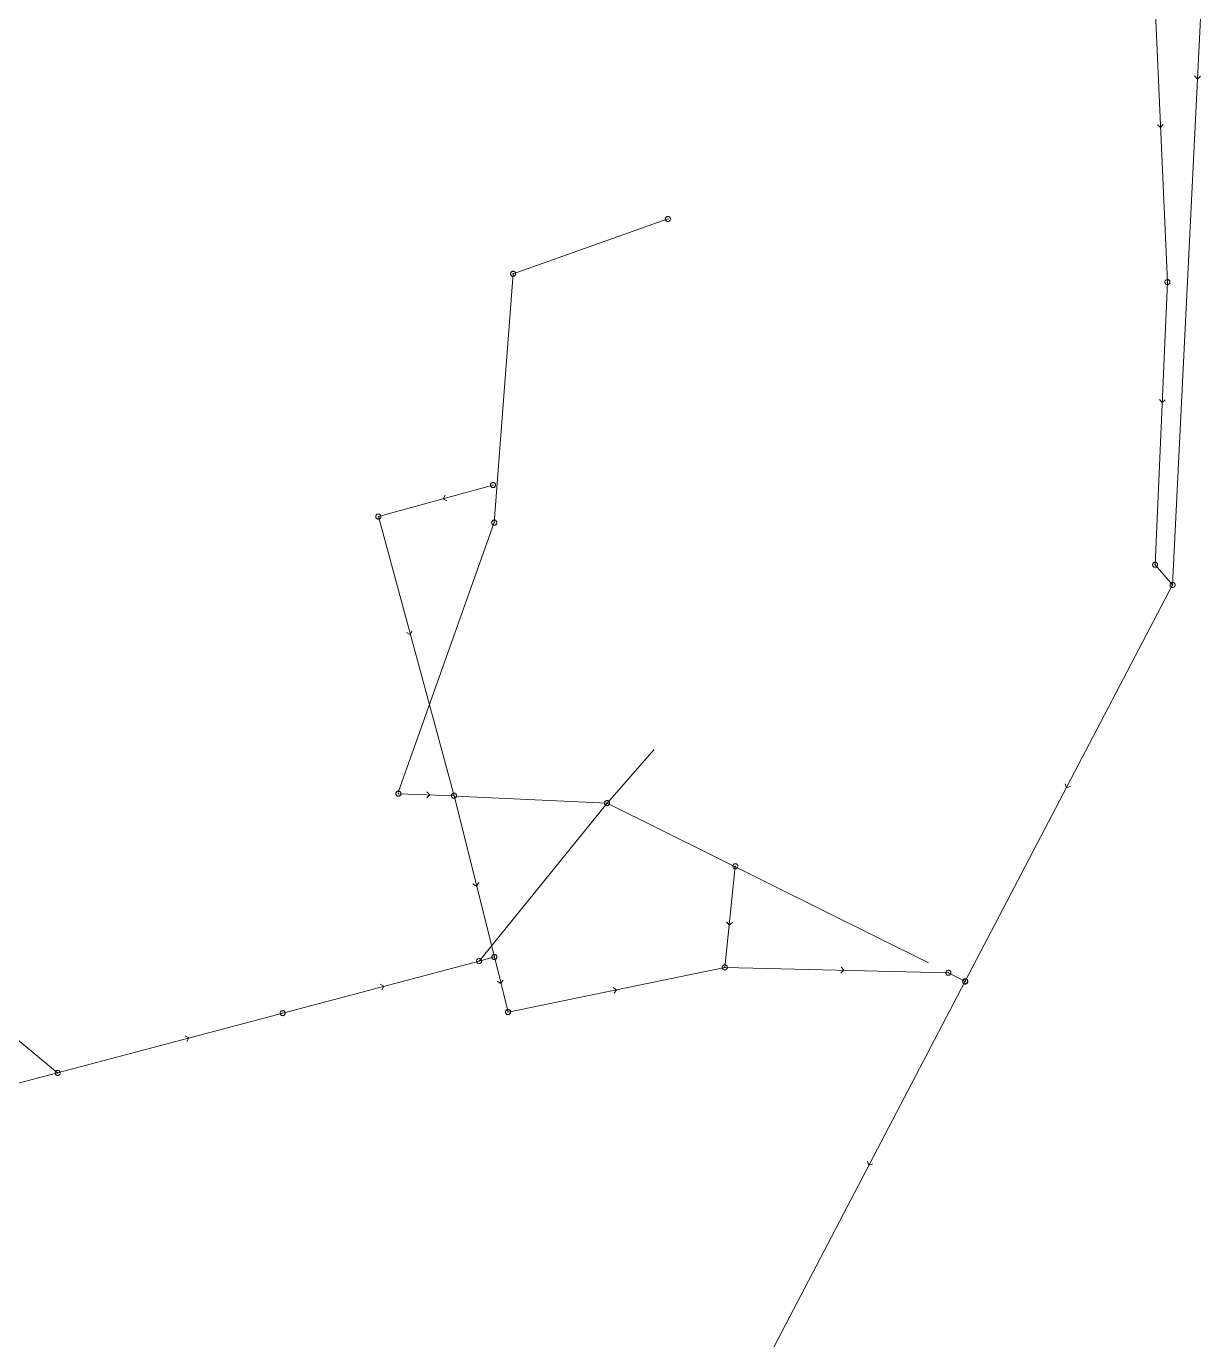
# Model space of a CAD drawing. Header units: metres. Extents: x 25504150 to 25508618, y 6694193 to 6702753.
# Drawn here: x 25506529.6 to 25506742.9, y 6698607.2 to 6698844.7 of the extents above; entities that cross this region are included whole.
import ezdxf

# ---------------------------------------------------------------- set-up
doc = ezdxf.new("R2010")
doc.units = ezdxf.units.M
for name, pattern in [('Sewer_node', [0]), ('Viemariputket', [0]), ('Viemarivarusteet', [0])]:
    doc.linetypes.add(name, pattern=pattern)
for name, color, linetype, lineweight in [('Sewer_node', 7, 'Sewer_node', 0), ('Viemariputket', 7, 'Viemariputket', 0), ('Viemarivarusteet', 7, 'Viemarivarusteet', 0)]:
    doc.layers.add(name, color=color, linetype=linetype, lineweight=lineweight)

msp = doc.modelspace()

# ---------------------------------------------------------------- linework, layer by layer
at = {"layer": 'Sewer_node', "color": 46, "linetype": 'Continuous', "true_color": 0x7f5f00, "flags": 128}
for points in [[(25506740.86, 6698835.69), (25506741.37, 6698835.14), (25506741.92, 6698835.64)], [(25506734.12, 6698826.86), (25506734.68, 6698826.36), (25506735.18, 6698826.91)], [(25506734.48, 6698777.17), (25506734.99, 6698776.62), (25506735.53, 6698777.12)], [(25506605.39, 6698759.9), (25506605.02, 6698759.24), (25506605.67, 6698758.87)], [(25506598.4, 6698735.08), (25506599.05, 6698734.71), (25506599.42, 6698735.36)], [(25506717.42, 6698707.67), (25506717.66, 6698706.96), (25506718.37, 6698707.19)], [(25506602.02, 6698705.18), (25506602.57, 6698705.7), (25506602.06, 6698706.24)], [(25506610.39, 6698689.58), (25506611.04, 6698689.21), (25506611.42, 6698689.84)], [(25506656.23, 6698682.72), (25506656.71, 6698682.15), (25506657.29, 6698682.62)], [(25506676.92, 6698673.45), (25506677.46, 6698673.97), (25506676.95, 6698674.51)], [(25506593.92, 6698670.42), (25506594.27, 6698671.08), (25506593.62, 6698671.44)], [(25506614.8, 6698671.95), (25506615.45, 6698671.58), (25506615.83, 6698672.21)], [(25506635.94, 6698669.82), (25506636.34, 6698670.45), (25506635.72, 6698670.86)], [(25506558.66, 6698661.1), (25506559.01, 6698661.76), (25506558.36, 6698662.12)], [(25506681.73, 6698639.44), (25506681.97, 6698638.73), (25506682.67, 6698638.96)]]:
    msp.add_lwpolyline(points, dxfattribs=at)
at = {"layer": 'Sewer_node', "color": 252, "linetype": 'Continuous', "lineweight": 9, "true_color": 0x848484, "flags": 128}
for points, elevation in [([(25506646.08, 6698809.84), (25506646.07, 6698809.91), (25506646.06, 6698809.98), (25506646.03, 6698810.05), (25506645.99, 6698810.11), (25506645.95, 6698810.17), (25506645.89, 6698810.21), (25506645.83, 6698810.25), (25506645.76, 6698810.28), (25506645.69, 6698810.29), (25506645.62, 6698810.3), (25506645.55, 6698810.29), (25506645.48, 6698810.28), (25506645.41, 6698810.25), (25506645.35, 6698810.21), (25506645.29, 6698810.17), (25506645.25, 6698810.11), (25506645.21, 6698810.05), (25506645.18, 6698809.98), (25506645.17, 6698809.91), (25506645.16, 6698809.84), (25506645.17, 6698809.77), (25506645.18, 6698809.7), (25506645.21, 6698809.63), (25506645.25, 6698809.57), (25506645.29, 6698809.51), (25506645.35, 6698809.47), (25506645.41, 6698809.43), (25506645.48, 6698809.4), (25506645.55, 6698809.39), (25506645.62, 6698809.38), (25506645.69, 6698809.39), (25506645.76, 6698809.4), (25506645.83, 6698809.43), (25506645.89, 6698809.47), (25506645.95, 6698809.51), (25506645.99, 6698809.57), (25506646.03, 6698809.63), (25506646.06, 6698809.7), (25506646.07, 6698809.77)], 40.58), ([(25506618.11, 6698799.92), (25506618.1, 6698799.99), (25506618.09, 6698800.06), (25506618.06, 6698800.13), (25506618.02, 6698800.19), (25506617.98, 6698800.25), (25506617.92, 6698800.29), (25506617.86, 6698800.33), (25506617.79, 6698800.36), (25506617.72, 6698800.37), (25506617.65, 6698800.38), (25506617.58, 6698800.37), (25506617.51, 6698800.36), (25506617.44, 6698800.33), (25506617.38, 6698800.29), (25506617.32, 6698800.25), (25506617.28, 6698800.19), (25506617.24, 6698800.13), (25506617.21, 6698800.06), (25506617.2, 6698799.99), (25506617.19, 6698799.92), (25506617.2, 6698799.85), (25506617.21, 6698799.78), (25506617.24, 6698799.71), (25506617.28, 6698799.65), (25506617.32, 6698799.59), (25506617.38, 6698799.55), (25506617.44, 6698799.51), (25506617.51, 6698799.48), (25506617.58, 6698799.47), (25506617.65, 6698799.46), (25506617.72, 6698799.47), (25506617.79, 6698799.48), (25506617.86, 6698799.51), (25506617.92, 6698799.55), (25506617.98, 6698799.59), (25506618.02, 6698799.65), (25506618.06, 6698799.71), (25506618.09, 6698799.78), (25506618.1, 6698799.85)], 36.06), ([(25506635.08, 6698704.2), (25506635.07, 6698704.27), (25506635.06, 6698704.34), (25506635.03, 6698704.41), (25506634.99, 6698704.47), (25506634.95, 6698704.53), (25506634.89, 6698704.57), (25506634.83, 6698704.61), (25506634.76, 6698704.64), (25506634.69, 6698704.65), (25506634.62, 6698704.66), (25506634.55, 6698704.65), (25506634.48, 6698704.64), (25506634.41, 6698704.61), (25506634.35, 6698704.57), (25506634.29, 6698704.53), (25506634.25, 6698704.47), (25506634.21, 6698704.41), (25506634.18, 6698704.34), (25506634.17, 6698704.27), (25506634.16, 6698704.2), (25506634.17, 6698704.13), (25506634.18, 6698704.06), (25506634.21, 6698703.99), (25506634.25, 6698703.93), (25506634.29, 6698703.87), (25506634.35, 6698703.83), (25506634.41, 6698703.79), (25506634.48, 6698703.76), (25506634.55, 6698703.75), (25506634.62, 6698703.74), (25506634.69, 6698703.75), (25506634.76, 6698703.76), (25506634.83, 6698703.79), (25506634.89, 6698703.83), (25506634.95, 6698703.87), (25506634.99, 6698703.93), (25506635.03, 6698703.99), (25506635.06, 6698704.06), (25506635.07, 6698704.13)], 34.39)]:
    msp.add_lwpolyline(points, close=True, dxfattribs=dict(at, elevation=elevation))
at = {"layer": 'Sewer_node', "color": 46, "linetype": 'Continuous', "true_color": 0x7f5f00, "flags": 128}
for points, elevation in [([(25506736.4, 6698798.42), (25506736.39, 6698798.49), (25506736.38, 6698798.56), (25506736.35, 6698798.63), (25506736.31, 6698798.69), (25506736.27, 6698798.75), (25506736.21, 6698798.79), (25506736.15, 6698798.83), (25506736.08, 6698798.86), (25506736.01, 6698798.87), (25506735.94, 6698798.88), (25506735.87, 6698798.87), (25506735.8, 6698798.86), (25506735.73, 6698798.83), (25506735.67, 6698798.79), (25506735.61, 6698798.75), (25506735.57, 6698798.69), (25506735.53, 6698798.63), (25506735.5, 6698798.56), (25506735.49, 6698798.49), (25506735.48, 6698798.42), (25506735.49, 6698798.35), (25506735.5, 6698798.28), (25506735.53, 6698798.21), (25506735.57, 6698798.15), (25506735.61, 6698798.09), (25506735.67, 6698798.05), (25506735.73, 6698798.01), (25506735.8, 6698797.98), (25506735.87, 6698797.97), (25506735.94, 6698797.96), (25506736.01, 6698797.97), (25506736.08, 6698797.98), (25506736.15, 6698798.01), (25506736.21, 6698798.05), (25506736.27, 6698798.09), (25506736.31, 6698798.15), (25506736.35, 6698798.21), (25506736.38, 6698798.28), (25506736.39, 6698798.35)], 33.23), ([(25506614.46, 6698761.71), (25506614.45, 6698761.78), (25506614.44, 6698761.85), (25506614.41, 6698761.92), (25506614.37, 6698761.98), (25506614.33, 6698762.04), (25506614.27, 6698762.08), (25506614.21, 6698762.12), (25506614.14, 6698762.15), (25506614.07, 6698762.16), (25506614, 6698762.17), (25506613.93, 6698762.16), (25506613.86, 6698762.15), (25506613.79, 6698762.12), (25506613.73, 6698762.08), (25506613.67, 6698762.04), (25506613.63, 6698761.98), (25506613.59, 6698761.92), (25506613.56, 6698761.85), (25506613.55, 6698761.78), (25506613.54, 6698761.71), (25506613.55, 6698761.64), (25506613.56, 6698761.57), (25506613.59, 6698761.5), (25506613.63, 6698761.44), (25506613.67, 6698761.38), (25506613.73, 6698761.34), (25506613.79, 6698761.3), (25506613.86, 6698761.27), (25506613.93, 6698761.26), (25506614, 6698761.25), (25506614.07, 6698761.26), (25506614.14, 6698761.27), (25506614.21, 6698761.3), (25506614.27, 6698761.34), (25506614.33, 6698761.38), (25506614.37, 6698761.44), (25506614.41, 6698761.5), (25506614.44, 6698761.57), (25506614.45, 6698761.64)], 34.8), ([(25506593.74, 6698756.02), (25506593.73, 6698756.09), (25506593.72, 6698756.16), (25506593.69, 6698756.23), (25506593.65, 6698756.29), (25506593.61, 6698756.35), (25506593.55, 6698756.39), (25506593.49, 6698756.43), (25506593.42, 6698756.46), (25506593.35, 6698756.47), (25506593.28, 6698756.48), (25506593.21, 6698756.47), (25506593.14, 6698756.46), (25506593.07, 6698756.43), (25506593.01, 6698756.39), (25506592.95, 6698756.35), (25506592.91, 6698756.29), (25506592.87, 6698756.23), (25506592.84, 6698756.16), (25506592.83, 6698756.09), (25506592.82, 6698756.02), (25506592.83, 6698755.95), (25506592.84, 6698755.88), (25506592.87, 6698755.81), (25506592.91, 6698755.75), (25506592.95, 6698755.69), (25506593.01, 6698755.65), (25506593.07, 6698755.61), (25506593.14, 6698755.58), (25506593.21, 6698755.57), (25506593.28, 6698755.56), (25506593.35, 6698755.57), (25506593.42, 6698755.58), (25506593.49, 6698755.61), (25506593.55, 6698755.65), (25506593.61, 6698755.69), (25506593.65, 6698755.75), (25506593.69, 6698755.81), (25506593.72, 6698755.88), (25506593.73, 6698755.95)], 34.66), ([(25506734.17, 6698747.3), (25506734.16, 6698747.37), (25506734.15, 6698747.44), (25506734.12, 6698747.51), (25506734.08, 6698747.57), (25506734.04, 6698747.63), (25506733.98, 6698747.67), (25506733.92, 6698747.71), (25506733.85, 6698747.74), (25506733.78, 6698747.75), (25506733.71, 6698747.76), (25506733.64, 6698747.75), (25506733.57, 6698747.74), (25506733.5, 6698747.71), (25506733.44, 6698747.67), (25506733.38, 6698747.63), (25506733.34, 6698747.57), (25506733.3, 6698747.51), (25506733.27, 6698747.44), (25506733.26, 6698747.37), (25506733.25, 6698747.3), (25506733.26, 6698747.23), (25506733.27, 6698747.16), (25506733.3, 6698747.09), (25506733.34, 6698747.03), (25506733.38, 6698746.97), (25506733.44, 6698746.93), (25506733.5, 6698746.89), (25506733.57, 6698746.86), (25506733.64, 6698746.85), (25506733.71, 6698746.84), (25506733.78, 6698746.85), (25506733.85, 6698746.86), (25506733.92, 6698746.89), (25506733.98, 6698746.93), (25506734.04, 6698746.97), (25506734.08, 6698747.03), (25506734.12, 6698747.09), (25506734.15, 6698747.16), (25506734.16, 6698747.23)], 32.75), ([(25506737.33, 6698743.67), (25506737.32, 6698743.74), (25506737.31, 6698743.81), (25506737.28, 6698743.88), (25506737.24, 6698743.94), (25506737.2, 6698744), (25506737.14, 6698744.04), (25506737.08, 6698744.08), (25506737.01, 6698744.11), (25506736.94, 6698744.12), (25506736.87, 6698744.13), (25506736.8, 6698744.12), (25506736.73, 6698744.11), (25506736.66, 6698744.08), (25506736.6, 6698744.04), (25506736.54, 6698744), (25506736.5, 6698743.94), (25506736.46, 6698743.88), (25506736.43, 6698743.81), (25506736.42, 6698743.74), (25506736.41, 6698743.67), (25506736.42, 6698743.6), (25506736.43, 6698743.53), (25506736.46, 6698743.46), (25506736.5, 6698743.4), (25506736.54, 6698743.34), (25506736.6, 6698743.3), (25506736.66, 6698743.26), (25506736.73, 6698743.23), (25506736.8, 6698743.22), (25506736.87, 6698743.21), (25506736.94, 6698743.22), (25506737.01, 6698743.23), (25506737.08, 6698743.26), (25506737.14, 6698743.3), (25506737.2, 6698743.34), (25506737.24, 6698743.4), (25506737.28, 6698743.46), (25506737.31, 6698743.53), (25506737.32, 6698743.6)], 33.52), ([(25506597.37, 6698705.91), (25506597.36, 6698705.98), (25506597.35, 6698706.05), (25506597.32, 6698706.12), (25506597.28, 6698706.18), (25506597.24, 6698706.24), (25506597.18, 6698706.28), (25506597.12, 6698706.32), (25506597.05, 6698706.35), (25506596.98, 6698706.36), (25506596.91, 6698706.37), (25506596.84, 6698706.36), (25506596.77, 6698706.35), (25506596.7, 6698706.32), (25506596.64, 6698706.28), (25506596.58, 6698706.24), (25506596.54, 6698706.18), (25506596.5, 6698706.12), (25506596.47, 6698706.05), (25506596.46, 6698705.98), (25506596.45, 6698705.91), (25506596.46, 6698705.84), (25506596.47, 6698705.77), (25506596.5, 6698705.7), (25506596.54, 6698705.64), (25506596.58, 6698705.58), (25506596.64, 6698705.54), (25506596.7, 6698705.5), (25506596.77, 6698705.47), (25506596.84, 6698705.46), (25506596.91, 6698705.45), (25506596.98, 6698705.46), (25506597.05, 6698705.47), (25506597.12, 6698705.5), (25506597.18, 6698705.54), (25506597.24, 6698705.58), (25506597.28, 6698705.64), (25506597.32, 6698705.7), (25506597.35, 6698705.77), (25506597.36, 6698705.84)], 34.19), ([(25506607.42, 6698705.54), (25506607.41, 6698705.61), (25506607.4, 6698705.68), (25506607.37, 6698705.75), (25506607.33, 6698705.81), (25506607.29, 6698705.87), (25506607.23, 6698705.91), (25506607.17, 6698705.95), (25506607.1, 6698705.98), (25506607.03, 6698705.99), (25506606.96, 6698706), (25506606.89, 6698705.99), (25506606.82, 6698705.98), (25506606.75, 6698705.95), (25506606.69, 6698705.91), (25506606.63, 6698705.87), (25506606.59, 6698705.81), (25506606.55, 6698705.75), (25506606.52, 6698705.68), (25506606.51, 6698705.61), (25506606.5, 6698705.54), (25506606.51, 6698705.47), (25506606.52, 6698705.4), (25506606.55, 6698705.33), (25506606.59, 6698705.27), (25506606.63, 6698705.21), (25506606.69, 6698705.17), (25506606.75, 6698705.13), (25506606.82, 6698705.1), (25506606.89, 6698705.09), (25506606.96, 6698705.08), (25506607.03, 6698705.09), (25506607.1, 6698705.1), (25506607.17, 6698705.13), (25506607.23, 6698705.17), (25506607.29, 6698705.21), (25506607.33, 6698705.27), (25506607.37, 6698705.33), (25506607.4, 6698705.4), (25506607.41, 6698705.47)], 34.4), ([(25506658.27, 6698692.79), (25506658.26, 6698692.86), (25506658.25, 6698692.93), (25506658.22, 6698693), (25506658.18, 6698693.06), (25506658.14, 6698693.12), (25506658.08, 6698693.16), (25506658.02, 6698693.2), (25506657.95, 6698693.23), (25506657.88, 6698693.24), (25506657.81, 6698693.25), (25506657.74, 6698693.24), (25506657.67, 6698693.23), (25506657.6, 6698693.2), (25506657.54, 6698693.16), (25506657.48, 6698693.12), (25506657.44, 6698693.06), (25506657.4, 6698693), (25506657.37, 6698692.93), (25506657.36, 6698692.86), (25506657.35, 6698692.79), (25506657.36, 6698692.72), (25506657.37, 6698692.65), (25506657.4, 6698692.58), (25506657.44, 6698692.52), (25506657.48, 6698692.46), (25506657.54, 6698692.42), (25506657.6, 6698692.38), (25506657.67, 6698692.35), (25506657.74, 6698692.34), (25506657.81, 6698692.33), (25506657.88, 6698692.34), (25506657.95, 6698692.35), (25506658.02, 6698692.38), (25506658.08, 6698692.42), (25506658.14, 6698692.46), (25506658.18, 6698692.52), (25506658.22, 6698692.58), (25506658.25, 6698692.65), (25506658.26, 6698692.72)], 33.31), ([(25506611.96, 6698675.64), (25506611.95, 6698675.71), (25506611.94, 6698675.78), (25506611.91, 6698675.85), (25506611.87, 6698675.91), (25506611.83, 6698675.97), (25506611.77, 6698676.01), (25506611.71, 6698676.05), (25506611.64, 6698676.08), (25506611.57, 6698676.09), (25506611.5, 6698676.1), (25506611.43, 6698676.09), (25506611.36, 6698676.08), (25506611.29, 6698676.05), (25506611.23, 6698676.01), (25506611.17, 6698675.97), (25506611.13, 6698675.91), (25506611.09, 6698675.85), (25506611.06, 6698675.78), (25506611.05, 6698675.71), (25506611.04, 6698675.64), (25506611.05, 6698675.57), (25506611.06, 6698675.5), (25506611.09, 6698675.43), (25506611.13, 6698675.37), (25506611.17, 6698675.31), (25506611.23, 6698675.27), (25506611.29, 6698675.23), (25506611.36, 6698675.2), (25506611.43, 6698675.19), (25506611.5, 6698675.18), (25506611.57, 6698675.19), (25506611.64, 6698675.2), (25506611.71, 6698675.23), (25506611.77, 6698675.27), (25506611.83, 6698675.31), (25506611.87, 6698675.37), (25506611.91, 6698675.43), (25506611.94, 6698675.5), (25506611.95, 6698675.57)], 34.55), ([(25506614.71, 6698676.38), (25506614.7, 6698676.45), (25506614.69, 6698676.52), (25506614.66, 6698676.59), (25506614.62, 6698676.65), (25506614.58, 6698676.71), (25506614.52, 6698676.75), (25506614.46, 6698676.79), (25506614.39, 6698676.82), (25506614.32, 6698676.83), (25506614.25, 6698676.84), (25506614.18, 6698676.83), (25506614.11, 6698676.82), (25506614.04, 6698676.79), (25506613.98, 6698676.75), (25506613.92, 6698676.71), (25506613.88, 6698676.65), (25506613.84, 6698676.59), (25506613.81, 6698676.52), (25506613.8, 6698676.45), (25506613.79, 6698676.38), (25506613.8, 6698676.31), (25506613.81, 6698676.24), (25506613.84, 6698676.17), (25506613.88, 6698676.11), (25506613.92, 6698676.05), (25506613.98, 6698676.01), (25506614.04, 6698675.97), (25506614.11, 6698675.94), (25506614.18, 6698675.93), (25506614.25, 6698675.92), (25506614.32, 6698675.93), (25506614.39, 6698675.94), (25506614.46, 6698675.97), (25506614.52, 6698676.01), (25506614.58, 6698676.05), (25506614.62, 6698676.11), (25506614.66, 6698676.17), (25506614.69, 6698676.24), (25506614.7, 6698676.31)], 33.26), ([(25506656.39, 6698674.49), (25506656.38, 6698674.56), (25506656.37, 6698674.64), (25506656.34, 6698674.7), (25506656.3, 6698674.77), (25506656.25, 6698674.82), (25506656.2, 6698674.87), (25506656.13, 6698674.91), (25506656.07, 6698674.94), (25506655.99, 6698674.95), (25506655.92, 6698674.96), (25506655.85, 6698674.95), (25506655.77, 6698674.94), (25506655.71, 6698674.91), (25506655.64, 6698674.87), (25506655.59, 6698674.82), (25506655.54, 6698674.77), (25506655.5, 6698674.7), (25506655.47, 6698674.64), (25506655.46, 6698674.56), (25506655.45, 6698674.49), (25506655.46, 6698674.42), (25506655.47, 6698674.34), (25506655.5, 6698674.28), (25506655.54, 6698674.21), (25506655.59, 6698674.16), (25506655.64, 6698674.11), (25506655.71, 6698674.07), (25506655.77, 6698674.04), (25506655.85, 6698674.03), (25506655.92, 6698674.02), (25506655.99, 6698674.03), (25506656.07, 6698674.04), (25506656.13, 6698674.07), (25506656.2, 6698674.11), (25506656.25, 6698674.16), (25506656.3, 6698674.21), (25506656.34, 6698674.28), (25506656.37, 6698674.34), (25506656.38, 6698674.42)], 33.5), ([(25506696.8, 6698673.52), (25506696.79, 6698673.59), (25506696.78, 6698673.66), (25506696.75, 6698673.73), (25506696.71, 6698673.79), (25506696.67, 6698673.85), (25506696.61, 6698673.89), (25506696.55, 6698673.93), (25506696.48, 6698673.96), (25506696.41, 6698673.97), (25506696.34, 6698673.98), (25506696.27, 6698673.97), (25506696.2, 6698673.96), (25506696.13, 6698673.93), (25506696.07, 6698673.89), (25506696.01, 6698673.85), (25506695.97, 6698673.79), (25506695.93, 6698673.73), (25506695.9, 6698673.66), (25506695.89, 6698673.59), (25506695.88, 6698673.52), (25506695.89, 6698673.45), (25506695.9, 6698673.38), (25506695.93, 6698673.31), (25506695.97, 6698673.25), (25506696.01, 6698673.19), (25506696.07, 6698673.15), (25506696.13, 6698673.11), (25506696.2, 6698673.08), (25506696.27, 6698673.07), (25506696.34, 6698673.06), (25506696.41, 6698673.07), (25506696.48, 6698673.08), (25506696.55, 6698673.11), (25506696.61, 6698673.15), (25506696.67, 6698673.19), (25506696.71, 6698673.25), (25506696.75, 6698673.31), (25506696.78, 6698673.38), (25506696.79, 6698673.45)], 33.05), ([(25506699.83, 6698671.99), (25506699.82, 6698672.06), (25506699.81, 6698672.13), (25506699.78, 6698672.2), (25506699.74, 6698672.26), (25506699.7, 6698672.32), (25506699.64, 6698672.36), (25506699.58, 6698672.4), (25506699.51, 6698672.43), (25506699.44, 6698672.44), (25506699.37, 6698672.45), (25506699.3, 6698672.44), (25506699.23, 6698672.43), (25506699.16, 6698672.4), (25506699.1, 6698672.36), (25506699.04, 6698672.32), (25506699, 6698672.26), (25506698.96, 6698672.2), (25506698.93, 6698672.13), (25506698.92, 6698672.06), (25506698.91, 6698671.99), (25506698.92, 6698671.92), (25506698.93, 6698671.85), (25506698.96, 6698671.78), (25506699, 6698671.72), (25506699.04, 6698671.66), (25506699.1, 6698671.62), (25506699.16, 6698671.58), (25506699.23, 6698671.55), (25506699.3, 6698671.54), (25506699.37, 6698671.53), (25506699.44, 6698671.54), (25506699.51, 6698671.55), (25506699.58, 6698671.58), (25506699.64, 6698671.62), (25506699.7, 6698671.66), (25506699.74, 6698671.72), (25506699.78, 6698671.78), (25506699.81, 6698671.85), (25506699.82, 6698671.92)], 33.46), ([(25506699.84, 6698671.94), (25506699.83, 6698672.01), (25506699.82, 6698672.08), (25506699.79, 6698672.15), (25506699.75, 6698672.21), (25506699.71, 6698672.27), (25506699.65, 6698672.31), (25506699.59, 6698672.35), (25506699.52, 6698672.38), (25506699.45, 6698672.39), (25506699.38, 6698672.4), (25506699.31, 6698672.39), (25506699.24, 6698672.38), (25506699.17, 6698672.35), (25506699.11, 6698672.31), (25506699.05, 6698672.27), (25506699.01, 6698672.21), (25506698.97, 6698672.15), (25506698.94, 6698672.08), (25506698.93, 6698672.01), (25506698.92, 6698671.94), (25506698.93, 6698671.87), (25506698.94, 6698671.8), (25506698.97, 6698671.73), (25506699.01, 6698671.67), (25506699.05, 6698671.61), (25506699.11, 6698671.57), (25506699.17, 6698671.53), (25506699.24, 6698671.5), (25506699.31, 6698671.49), (25506699.38, 6698671.48), (25506699.45, 6698671.49), (25506699.52, 6698671.5), (25506699.59, 6698671.53), (25506699.65, 6698671.57), (25506699.71, 6698671.61), (25506699.75, 6698671.67), (25506699.79, 6698671.73), (25506699.82, 6698671.8), (25506699.83, 6698671.87)], 33.4), ([(25506576.45, 6698666.22), (25506576.44, 6698666.29), (25506576.43, 6698666.36), (25506576.4, 6698666.43), (25506576.36, 6698666.49), (25506576.32, 6698666.55), (25506576.26, 6698666.59), (25506576.2, 6698666.63), (25506576.13, 6698666.66), (25506576.06, 6698666.67), (25506575.99, 6698666.68), (25506575.92, 6698666.67), (25506575.85, 6698666.66), (25506575.78, 6698666.63), (25506575.72, 6698666.59), (25506575.66, 6698666.55), (25506575.62, 6698666.49), (25506575.58, 6698666.43), (25506575.55, 6698666.36), (25506575.54, 6698666.29), (25506575.53, 6698666.22), (25506575.54, 6698666.15), (25506575.55, 6698666.08), (25506575.58, 6698666.01), (25506575.62, 6698665.95), (25506575.66, 6698665.89), (25506575.72, 6698665.85), (25506575.78, 6698665.81), (25506575.85, 6698665.78), (25506575.92, 6698665.77), (25506575.99, 6698665.76), (25506576.06, 6698665.77), (25506576.13, 6698665.78), (25506576.2, 6698665.81), (25506576.26, 6698665.85), (25506576.32, 6698665.89), (25506576.36, 6698665.95), (25506576.4, 6698666.01), (25506576.43, 6698666.08), (25506576.44, 6698666.15)], 35.22), ([(25506617.2, 6698666.41), (25506617.19, 6698666.48), (25506617.18, 6698666.56), (25506617.15, 6698666.62), (25506617.11, 6698666.69), (25506617.06, 6698666.74), (25506617.01, 6698666.79), (25506616.94, 6698666.83), (25506616.88, 6698666.86), (25506616.8, 6698666.87), (25506616.73, 6698666.88), (25506616.66, 6698666.87), (25506616.58, 6698666.86), (25506616.52, 6698666.83), (25506616.45, 6698666.79), (25506616.4, 6698666.74), (25506616.35, 6698666.69), (25506616.31, 6698666.62), (25506616.28, 6698666.56), (25506616.27, 6698666.48), (25506616.26, 6698666.41), (25506616.27, 6698666.34), (25506616.28, 6698666.26), (25506616.31, 6698666.2), (25506616.35, 6698666.13), (25506616.4, 6698666.08), (25506616.45, 6698666.03), (25506616.52, 6698665.99), (25506616.58, 6698665.96), (25506616.66, 6698665.95), (25506616.73, 6698665.94), (25506616.8, 6698665.95), (25506616.88, 6698665.96), (25506616.94, 6698665.99), (25506617.01, 6698666.03), (25506617.06, 6698666.08), (25506617.11, 6698666.13), (25506617.15, 6698666.2), (25506617.18, 6698666.26), (25506617.19, 6698666.34)], 34.48), ([(25506535.76, 6698655.42), (25506535.75, 6698655.49), (25506535.74, 6698655.56), (25506535.71, 6698655.63), (25506535.67, 6698655.69), (25506535.63, 6698655.75), (25506535.57, 6698655.79), (25506535.51, 6698655.83), (25506535.44, 6698655.86), (25506535.37, 6698655.87), (25506535.3, 6698655.88), (25506535.23, 6698655.87), (25506535.16, 6698655.86), (25506535.09, 6698655.83), (25506535.03, 6698655.79), (25506534.97, 6698655.75), (25506534.93, 6698655.69), (25506534.89, 6698655.63), (25506534.86, 6698655.56), (25506534.85, 6698655.49), (25506534.84, 6698655.42), (25506534.85, 6698655.35), (25506534.86, 6698655.28), (25506534.89, 6698655.21), (25506534.93, 6698655.15), (25506534.97, 6698655.09), (25506535.03, 6698655.05), (25506535.09, 6698655.01), (25506535.16, 6698654.98), (25506535.23, 6698654.97), (25506535.3, 6698654.96), (25506535.37, 6698654.97), (25506535.44, 6698654.98), (25506535.51, 6698655.01), (25506535.57, 6698655.05), (25506535.63, 6698655.09), (25506535.67, 6698655.15), (25506535.71, 6698655.21), (25506535.74, 6698655.28), (25506535.75, 6698655.35)], 36.46)]:
    msp.add_lwpolyline(points, close=True, dxfattribs=dict(at, elevation=elevation))
at = {"layer": 'Sewer_node', "color": 252, "linetype": 'Continuous', "lineweight": 9, "true_color": 0x848484, "flags": 128}
msp.add_lwpolyline([(25506614.7, 6698754.93), (25506614.69, 6698755), (25506614.68, 6698755.08), (25506614.65, 6698755.14), (25506614.61, 6698755.21), (25506614.56, 6698755.26), (25506614.51, 6698755.31), (25506614.44, 6698755.35), (25506614.38, 6698755.38), (25506614.3, 6698755.39), (25506614.23, 6698755.4), (25506614.16, 6698755.39), (25506614.08, 6698755.38), (25506614.02, 6698755.35), (25506613.95, 6698755.31), (25506613.9, 6698755.26), (25506613.85, 6698755.21), (25506613.81, 6698755.14), (25506613.78, 6698755.08), (25506613.77, 6698755), (25506613.76, 6698754.93), (25506613.77, 6698754.86), (25506613.78, 6698754.78), (25506613.81, 6698754.72), (25506613.85, 6698754.65), (25506613.9, 6698754.6), (25506613.95, 6698754.55), (25506614.02, 6698754.51), (25506614.08, 6698754.48), (25506614.16, 6698754.47), (25506614.23, 6698754.46), (25506614.3, 6698754.47), (25506614.38, 6698754.48), (25506614.44, 6698754.51), (25506614.51, 6698754.55), (25506614.56, 6698754.6), (25506614.61, 6698754.65), (25506614.65, 6698754.72), (25506614.68, 6698754.78), (25506614.69, 6698754.86)], close=True, dxfattribs=at)
at = {"layer": 'Viemariputket', "color": 1, "linetype": 'Continuous', "lineweight": 15}
for p, q in [((25506736.87, 6698743.67, 30.41), (25506742.86, 6698865.43, 31.65)), ((25506735.94, 6698798.42), (25506733.52, 6698852.37)), ((25506733.71, 6698747.3), (25506735.94, 6698798.42)), ((25506614, 6698761.71, 33.52), (25506593.28, 6698756.02, 33.39)), ((25506593.28, 6698756.02, 33.39), (25506606.96, 6698705.54, 33.17)), ((25506733.71, 6698747.3), (25506736.87, 6698743.67)), ((25506699.37, 6698671.99, 30.23), (25506736.87, 6698743.67, 30.41)), ((25506606.96, 6698705.54, 33.17), (25506596.91, 6698705.9, 33.33)), ((25506606.96, 6698705.54, 33.17), (25506614.25, 6698676.38, 33)), ((25506657.81, 6698692.79, 32.46), (25506655.92, 6698674.49, 31.91)), ((25506611.5, 6698675.64, 33.31), (25506614.25, 6698676.38, 33.29)), ((25506614.25, 6698676.38, 33), (25506616.73, 6698666.41, 32.72)), ((25506575.99, 6698666.22), (25506611.5, 6698675.64)), ((25506616.73, 6698666.41, 32.72), (25506655.92, 6698674.49, 31.89)), ((25506655.92, 6698674.49, 31.89), (25506696.34, 6698673.52, 31.08)), ((25506662, 6698600.56, 30.2), (25506699.37, 6698671.99, 30.22)), ((25506696.34, 6698673.52, 31.08), (25506699.38, 6698671.94, 34.66)), ((25506522.31, 6698666.15), (25506535.3, 6698655.42)), ((25506535.3, 6698655.42), (25506575.99, 6698666.22)), ((25506515.56, 6698650.22), (25506535.3, 6698655.42))]:
    msp.add_line(p, q, dxfattribs=at)
at = {"layer": 'Viemariputket', "color": 251, "linetype": 'Continuous', "lineweight": 5, "true_color": 0x595959}
for p, q in [((25506617.65, 6698799.92, 34.54), (25506645.62, 6698809.84, 38.83)), ((25506614.23, 6698754.93), (25506617.65, 6698799.92, 33.73)), ((25506614.23, 6698754.93), (25506596.86, 6698706.13, 33.44)), ((25506634.62, 6698704.2, 33.13), (25506643.15, 6698713.89, 33.13)), ((25506634.62, 6698704.2, 33.14), (25506607.23, 6698705.44)), ((25506611.5, 6698675.64, 33.31), (25506634.62, 6698704.2, 33.19)), ((25506692.76, 6698675.29, 31.07), (25506634.62, 6698704.2, 33.16))]:
    msp.add_line(p, q, dxfattribs=at)
at = {"layer": 'Viemarivarusteet', "color": 33, "true_color": 0xd59461}
for p in [(25506645.62, 6698809.84, 40.58), (25506617.65, 6698799.92, 36.06), (25506614.23, 6698754.93), (25506634.62, 6698704.2, 34.39)]:
    msp.add_point(p, dxfattribs=at)
at = {"layer": 'Viemarivarusteet', "color": 1}
for p in [(25506735.94, 6698798.42, 33.23), (25506614, 6698761.71, 34.8), (25506593.28, 6698756.02, 34.66), (25506733.71, 6698747.3, 32.75), (25506736.87, 6698743.67, 33.52), (25506596.91, 6698705.91, 34.19), (25506606.96, 6698705.54, 34.4), (25506657.81, 6698692.79, 33.31), (25506614.25, 6698676.38, 33.26), (25506611.5, 6698675.64, 34.55), (25506655.92, 6698674.49, 33.5), (25506696.34, 6698673.52, 33.05), (25506699.37, 6698671.99, 33.46), (25506699.38, 6698671.94, 33.4), (25506575.99, 6698666.22, 35.22), (25506616.73, 6698666.41, 34.48), (25506535.3, 6698655.42, 36.46)]:
    msp.add_point(p, dxfattribs=at)

doc.saveas('drawing.dxf')
